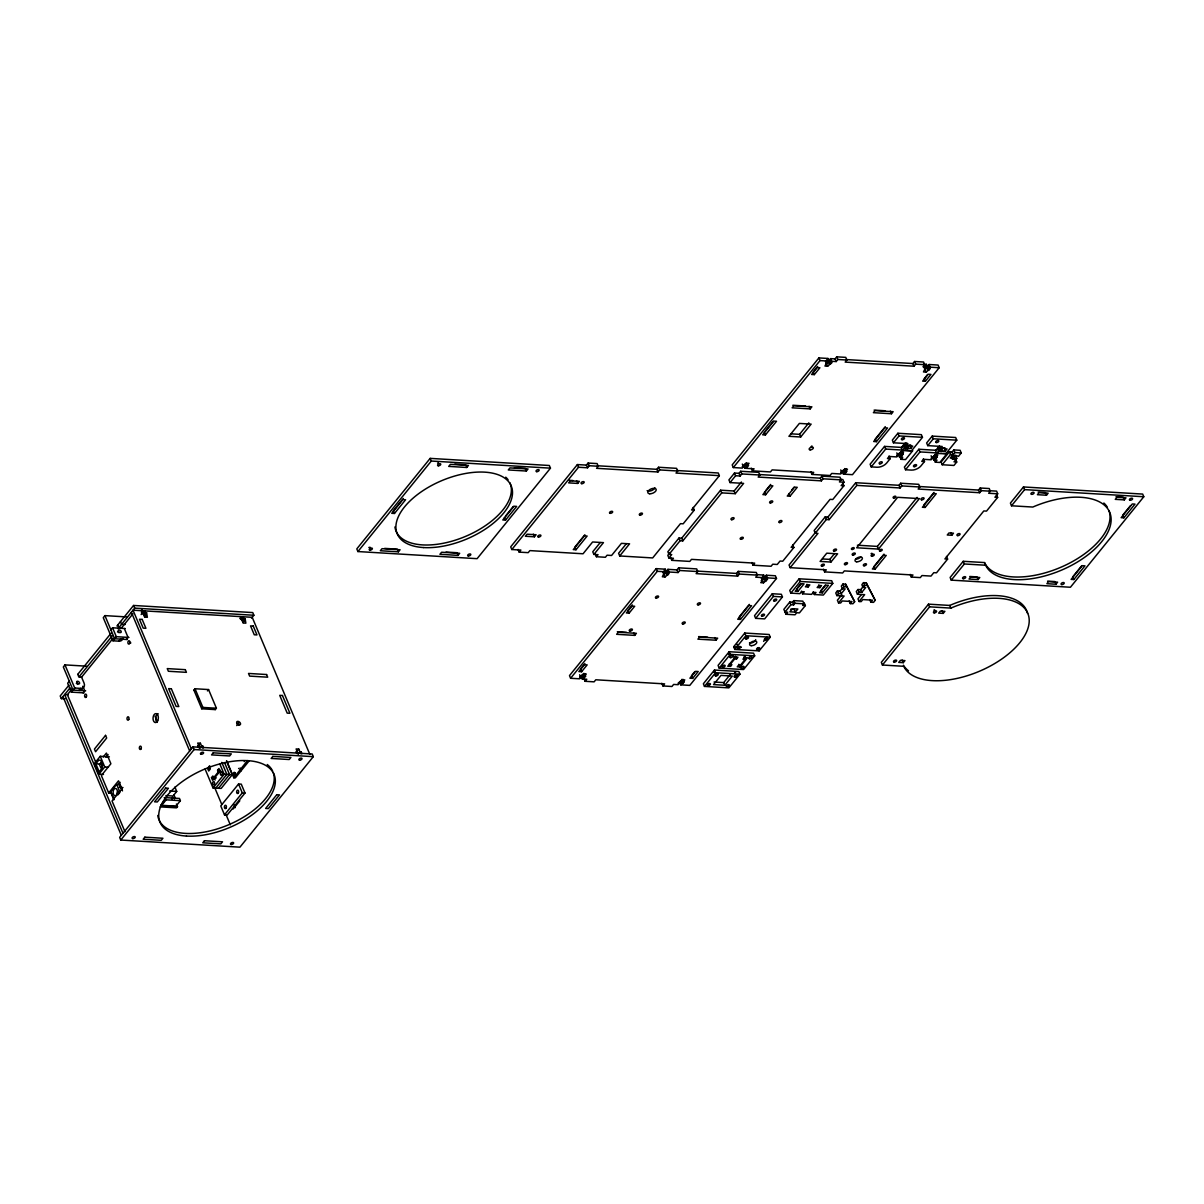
<?xml version="1.0" encoding="UTF-8"?>
<svg xmlns="http://www.w3.org/2000/svg" width="1204" height="1204" viewBox="0 0 1204 1204"><rect width="100%" height="100%" fill="white"/><g stroke="black" fill="none" stroke-linecap="round" stroke-linejoin="round"><path stroke-width="1.5" d="M240.123 767.926L240.755 771.207M86.658 666.188L64.986 664.894L63.315 666.956L73.038 690.073L85.68 690.825M126.586 616.915L104.929 615.62L103.258 617.682L112.98 640.799L118.85 641.16A7.314 4.53 39 0 0 122.718 638.572M69.29 681.178L67.635 683.24L71.367 692.134L84.009 692.887M110.903 629.858L112.574 627.796L125.216 628.548M68.929 685.196L60.2 695.972L61.329 698.651L65.046 698.862M78.019 673.999L111.039 633.274M116.938 625.99L133.569 605.462L252.75 612.58L253.878 615.259L251.516 618.179M61.329 698.651L70.058 687.875M79.148 676.663L112.153 635.938M118.052 628.669L134.697 608.14L253.878 615.259M72.044 688.914L67.364 694.693L96.154 763.17M81.405 677.37L113.01 638.391M121.198 628.292L132.891 613.859M71.367 692.134L74.708 688.011L80.578 688.372A7.314 4.53 39 0 0 84.009 682.939L81.586 677.16L78.877 676.994L77.748 674.33M112.98 640.799L116.306 636.69L128.948 637.443M80.578 688.372L78.907 690.419A7.314 4.53 39 0 0 82.775 686.476M118.85 641.16L120.505 639.098A7.314 4.53 39 0 0 123.124 638.496M141.139 614.567L142.809 612.505L142.057 610.729L133.027 610.187L191.346 748.918M242.034 620.346L240.138 618.329L241.312 618.389L240.559 616.614L144.676 610.895L143.005 612.941L144.661 617.125L147.37 617.291L146.602 612.731L143.758 614.717L146.602 612.731M146.241 614.627L144.57 616.674L145.744 616.749L144.931 614.792M83.106 692.827L84.777 690.78L82.91 686.325M126.375 639.444L128.045 637.398L124.313 628.503M109.398 756.834L100.263 756.293L94.424 763.486L98.909 774.157L103.484 774.443M95.808 763.803L98.879 760.025L100.73 760.431L102.596 764.886L102.235 768.032L99.18 771.794L95.808 763.803L100.76 764.088M103.228 757L106.419 753.072L110.903 763.742L101.347 775.526L108.676 792.954L111.385 793.12M105.937 757.165L108.074 754.532M98.909 774.157L104.748 766.963L108.405 767.189M309.804 754.306L252.208 617.306L243.178 616.779L241.507 618.826L243.163 623.01L245.872 623.175L245.104 618.615L242.26 620.602L245.104 618.615M243.088 622.558L244.743 620.511M108.676 792.954L118.519 780.824L121.875 788.831L112.032 800.961L124.96 831.723M122.492 790.893L119.798 784.496L116.637 784.301L110.527 791.856L113.883 799.847M193.919 690.118L195.033 688.748L208.563 689.561L216.419 708.238L215.305 709.607L201.76 708.795L193.919 690.118L195.229 691.156M117.947 785.038L120.129 782.329M117.962 794.821L119.994 792.307L116.637 784.301M207.464 690.93L208.563 689.561M201.76 708.795L202.874 707.425L216.419 708.238M193.016 746.871L119.632 837.382L120.761 840.046L239.942 847.164L313.311 756.654L312.197 753.99L193.016 746.871L194.13 749.535L120.761 840.046M430.159 458.378L356.79 548.889L357.919 551.552L477.1 558.671L550.469 468.16L549.34 465.496L430.159 458.378L431.288 461.042L357.919 551.552M198.72 745.276L200.391 743.214L201.519 745.893L199.849 747.94L197.682 743.064L200.391 743.214M202.332 747.85L203.506 747.91L202.693 745.953L199.849 747.94M403.34 498.471L393.332 510.812L394.461 513.476L391.751 513.31L402.873 499.6L405.582 499.765L394.461 513.476M160.779 805.25L165.234 799.772L164.301 797.545M166.137 799.817L161.682 805.31L175.95 806.168L180.404 800.675L179.471 798.448L165.204 797.605L166.137 799.817L180.404 800.675M174.896 787.07L176.732 791.419L173.015 796.01L165.881 795.588M236.721 725.576L239.069 722.686M209.33 767.505L210.083 769.296L208.698 771.011L207.57 768.333L209.707 765.714M176.371 804.016L177.5 806.695L176.552 807.854L160.057 806.861M217.563 770.199L218.947 768.483L220.061 771.147L212.611 780.342L211.498 777.679L212.882 775.963L213.635 777.739L218.3 771.975L221.009 772.14L220.272 770.364L217.563 770.199L218.3 771.975M398.404 551.823L400.074 549.761L382.014 548.678L380.344 550.74L398.404 551.823L397.29 549.144L384.648 548.392M466.776 467.483L468.446 465.421L450.386 464.338L448.716 466.399L466.776 467.483L465.647 464.804L454.826 464.157M205.101 769.07L213.033 787.943L224.14 774.232L232.267 774.714L226.502 760.988M215.742 788.108L226.849 774.383L221.807 762.388M218.451 788.259L229.558 774.548L224.516 762.538M232.267 774.714L221.16 788.424L213.033 787.943M226.713 760.943L233.802 777.799L247.467 760.567M249.228 760.762L235.337 777.889L233.802 777.799M238.558 783.985L220.768 805.927L224.501 814.822L227.21 814.988L244.999 793.045L241.267 784.15L238.558 783.985L242.29 792.879L224.501 814.822M233.14 809.013L239.807 800.795M297.132 751.161L298.803 749.099L299.931 751.763L298.261 753.824L296.094 748.933L298.803 749.099M458.002 555.375L459.657 553.313L441.612 552.245L439.942 554.291L458.002 555.375L456.873 552.711L446.037 552.064M526.359 471.035L528.029 468.973L509.969 467.904L508.314 469.951L526.359 471.035L525.245 468.371L514.409 467.724M300.744 753.719L301.918 753.794L301.105 751.838L298.261 753.824M505.499 516.08L513.28 506.478M505.514 520.113L516.636 506.402L513.927 506.237L502.805 519.947L505.514 520.113L504.386 517.449M597.319 465.752L656.857 469.319L658.513 467.257L676.573 468.341L677.702 471.005L659.641 469.921L657.971 471.983L596.582 468.311L598.237 466.264L597.124 463.585L588.094 463.058L586.423 465.105L577.393 464.563L510.692 546.857L511.82 549.521L520.85 550.062L519.18 552.124L518.051 549.445M511.82 549.521L578.522 467.242L587.552 467.784L589.223 465.722L598.237 466.264M534.441 536.803L536.096 534.742L527.066 534.2L525.411 536.262L534.441 536.803L533.312 534.14M577.709 483.421L579.38 481.359L570.35 480.817L568.679 482.879L577.709 483.421L576.581 480.742M584.873 534.757L574.865 547.098L575.994 549.761L573.285 549.596L584.407 535.885L587.116 536.051L575.994 549.761M600.209 542.583L592.759 551.748L593.888 554.427L598.042 554.668L596.371 556.73L595.258 554.066M593.888 554.427L603.445 542.628L592.609 541.981L583.052 553.78L529.88 550.604L528.21 552.651L519.18 552.124M677.702 471.005L676.031 473.067L719.375 475.655L718.246 472.991L676.708 470.508M626.246 543.862L618.585 553.298L619.714 555.962L652.673 557.934L680.456 523.65L683.165 523.815L694.287 510.105L693.158 507.426M619.714 555.962L629.557 543.832L621.43 543.35L611.587 555.48L607.072 555.21L605.401 557.271L596.371 556.73M719.375 475.655L691.578 509.939L694.287 510.105M831.723 362.735L830.549 362.66L829.436 359.996L830.609 360.071L831.723 362.735L827.66 366.227L824.951 366.061L826.757 362.434L829.044 361.14L827.916 358.461L818.901 357.919L732.183 464.894L733.296 467.558L742.326 468.1L743.44 466.731L742.326 464.067M733.296 467.558L820.014 360.598L829.044 361.14M765.383 430.927L773.179 421.34M817.636 366.483L813.197 371.961L814.31 374.625L811.601 374.474L817.17 367.611L819.879 367.777L814.31 374.625M741.438 482.006L734.139 491.006L720.594 490.194L681.69 538.203L678.981 538.037L667.859 551.748L668.988 554.412L671.697 554.577L668.912 558.009L667.799 555.345L669.65 553.057M696.83 571.072L736.562 573.435L738.218 571.388L756.278 572.457L757.406 575.136L739.346 574.052L737.676 576.114L696.138 573.631L697.808 571.569L696.695 568.905L678.635 567.821L676.964 569.883L667.934 569.341L666.82 570.711L667.949 573.375L669.123 573.45L665.059 576.942L662.351 576.791L664.066 573.149L666.354 571.855L665.225 569.176L656.195 568.634L569.477 675.61L570.606 678.273L579.636 678.815L580.749 677.446L579.621 674.782M758.926 474.511L820.27 478.184L821.941 476.122L840.001 477.205L841.114 479.869L823.054 478.801L821.399 480.847L758.189 477.07L759.859 475.023L758.731 472.344L740.686 471.276L739.015 473.322L734.5 473.052L728.932 479.914L730.06 482.578L743.605 483.391L735.268 493.685L721.723 492.872L682.818 540.867L680.109 540.701L668.988 554.412M765.398 434.975L776.52 421.265L773.811 421.099L762.689 434.81L765.398 434.975L764.284 432.311M826.817 359.83L827.916 358.461M570.606 678.273L657.324 571.313L666.354 571.855M730.06 482.578L735.614 475.731L740.129 476.001L741.799 473.94L759.859 475.023M745.035 468.266L747.323 466.956L746.209 464.292L745.035 464.217L743.921 465.602L745.035 468.266L754.065 468.807L752.395 470.854L751.281 468.19M826.546 363.563L829.375 361.576L830.504 364.24M829.436 359.996L830.534 358.626L835.049 358.897L836.72 356.835L845.75 357.377L846.879 360.041L845.208 362.103L914.002 366.212L915.672 364.15L924.702 364.692L923.573 362.028L914.558 361.486L912.888 363.548L845.945 359.544M584.903 663.585L580.463 669.078L581.577 671.742L578.868 671.576L584.437 664.728L587.146 664.894L581.577 671.742M632.431 604.965L627.991 610.443L629.105 613.122L626.396 612.956L631.965 606.094L634.674 606.259L629.105 613.122M746.254 462.712L747.368 465.376L749.038 463.329L746.329 463.164L742.266 466.655L743.44 466.731M830.549 362.66L831.663 361.29L836.178 361.561L837.849 359.499L846.879 360.041M747.323 466.956L748.542 465.451L747.368 465.376M670.643 557.663L671.757 560.342L673.427 558.28L668.912 558.009M664.111 570.545L665.225 569.176M584.647 673.503L581.126 676.302L582.254 678.966L586.769 679.237L585.099 681.298L583.985 678.635M663.931 574.278L666.775 572.291L667.904 574.955M582.254 678.966L585.761 676.166L584.587 676.091L583.473 673.427M584.587 676.091L586.258 674.029L583.549 673.879L579.576 677.37L580.749 677.446M667.949 573.375L669.063 572.005L678.093 572.547L679.748 570.5L697.808 571.569M810.202 408.893L811.872 406.832L793.812 405.763L792.142 407.81L810.202 408.893L809.088 406.23M634.734 635.381L636.389 633.319L618.329 632.25L616.674 634.297L634.734 635.381L633.605 632.717M791.163 433.846L799.546 434.343L808.832 422.875M800.675 437.007L811.12 424.124L799.381 423.417L788.936 436.299L800.675 437.007L799.546 434.343M765.533 490.826L770.695 484.459M765.609 494.769L772.848 485.859L770.139 485.694L762.915 494.603L765.609 494.769L764.495 492.105M791.976 489.742L794.038 487.199M789.99 496.229L797.214 487.319L794.505 487.153L787.281 496.063L789.99 496.229L788.876 493.565M810.864 471.757L811.993 474.421L813.663 472.359L772.125 469.876L770.455 471.938L752.395 470.854M751.898 562.524L753.027 565.188L754.682 563.141L691.487 559.363L689.817 561.41L671.757 560.342M661.809 683.285L662.922 685.949L664.593 683.887L595.799 679.778L594.129 681.84L585.099 681.298M924.702 364.692L923.032 366.753L927.547 367.024L926.433 364.345L923.423 364.165M925.319 365.715L926.433 364.345M757.406 575.136L755.736 577.183L764.766 577.724L763.637 575.061L756.413 574.624M845.84 468.672L842.333 471.471L843.447 474.135L852.477 474.677L939.195 367.717L938.082 365.053L929.052 364.511L927.938 365.881L929.052 368.544L930.225 368.62L926.162 372.111L923.453 371.946L925.259 368.319L927.547 367.024M925.048 369.447L929.112 365.956L927.938 365.881M840.738 469.936L841.852 472.615L840.738 473.985L831.723 473.443L830.053 475.505L811.993 474.421M891.472 413.755L893.127 411.693L875.082 410.609L873.412 412.671L891.472 413.755L890.343 411.076M843.447 474.135L846.969 471.336L845.795 471.261L844.666 468.597M845.795 471.261L847.45 469.199L844.741 469.048L840.678 472.54L841.852 472.615M929.052 368.544L930.165 367.175L939.195 367.717M762.538 576.43L763.637 575.061M841.114 479.869L839.444 481.931L843.959 482.202L842.845 479.538L839.835 479.358M885.286 426.667L875.278 439.008L876.407 441.672L873.698 441.507L884.805 427.796L887.514 427.962L876.407 441.672M927.592 374.489L924.251 378.598L925.364 381.262L922.655 381.111L928.224 374.248L930.933 374.414L925.364 381.262M683.15 679.387L679.643 682.186L680.757 684.85L689.787 685.392L776.505 578.432L775.376 575.768L766.346 575.226L765.232 576.596L766.361 579.259L767.535 579.335L763.471 582.826L760.762 582.661L762.433 580.614L761.259 580.539L764.766 577.724M762.343 580.162L766.406 576.671L765.232 576.596M715.989 640.227L717.659 638.18L699.599 637.097L697.929 639.158L715.989 640.227L714.86 637.563M843.959 482.202L841.19 485.633L843.899 485.784L842.77 483.12M680.757 684.85L684.263 682.051L683.089 681.976L681.976 679.312M683.089 681.976L684.76 679.914L682.051 679.763L678.078 683.255L679.252 683.33L678.138 684.7L673.623 684.429L671.952 686.491L662.922 685.949M766.361 579.259L767.475 577.89L776.505 578.432M792.744 544.84L793.872 547.504L782.75 561.214L780.041 561.049L777.257 564.48L772.742 564.209L771.087 566.271L753.027 565.188M843.899 485.784L832.777 499.509L830.068 499.344L791.163 547.338L793.872 547.504M694.858 671.591L691.517 675.715L692.631 678.379L689.922 678.213L695.491 671.365L698.2 671.516L692.631 678.379M749.324 604.393L739.316 616.734L740.445 619.413L737.736 619.247L748.843 605.537L751.552 605.702L740.445 619.413M918.908 486.491L978.536 490.058L980.206 487.996L989.236 488.538L990.35 491.202L981.32 490.66L979.65 492.722L918.17 489.05L919.841 486.988L918.712 484.324L900.652 483.24L898.997 485.302L855.743 482.714L827.946 516.998L825.237 516.847L814.13 530.558L815.243 533.221L817.952 533.387L790.155 567.671L789.041 565.007L815.68 532.153M902.609 447.482L884.549 446.398L870.101 464.232L871.214 466.896L877.084 467.242A7.314 3.747 -22.8 0 0 886.565 463.149L890.177 458.679L889.064 456.015M815.243 533.221L826.365 519.511L829.074 519.677L856.857 485.393L900.11 487.966L901.781 485.919L919.841 486.988M906.221 445.706L910.736 445.044L910.013 445.931L912.722 446.097L911.052 448.144L905.634 448.761L906.371 447.873L905.242 445.194L903.436 445.089L901.209 447.828L902.338 450.507L911.368 451.048L922.475 437.323L921.361 434.659L897.883 433.259L892.33 440.107L893.443 442.786L907.891 443.644L906.221 445.706L905.107 443.027L906.913 443.147M871.214 466.896L885.677 449.077L912.752 450.687L905.528 459.597L901.013 459.326L899.9 456.662M893.443 442.786L899.012 435.923L922.475 437.323M772.306 593.738L754.517 615.68L755.63 618.344L764.66 618.886L782.449 596.943L781.336 594.279L772.306 593.738L773.419 596.401L755.63 618.344M714.469 670.041L703.362 683.752L704.475 686.415L728.856 687.875L739.978 674.165L738.85 671.501L714.469 670.041L715.597 672.705L704.475 686.415M729.172 651.71L718.066 665.421L719.179 668.1L743.56 669.544L754.682 655.834L753.553 653.17L729.172 651.71L730.301 654.374L719.179 668.1M733.657 646.774L744.764 633.048L769.145 634.508L770.274 637.172L759.152 650.897L734.771 649.438L733.657 646.774L741.152 647.21M734.771 649.438L745.893 635.727L770.274 637.172M905.242 445.194L904.52 446.097L909.938 445.48L911.052 448.144M899.523 457.084L901.811 455.789L900.682 453.11L898.41 454.42L899.523 457.084L902.684 457.279L901.013 459.326M896.799 452.885L897.928 455.548L896.814 456.918L889.139 456.466L887.468 458.528L890.177 458.679M902.338 450.507L904.565 447.753L906.371 447.873M813.197 591.856L814.325 594.52L823.34 595.062L832.792 583.413L831.678 580.734L799.17 578.793L789.719 590.457L790.847 593.12L799.877 593.662L801.533 591.6L804.242 591.766L802.586 593.828L801.458 591.164M734.756 658.814L730.076 664.578L731.881 664.683L730.497 666.399L727.788 666.233L735.238 657.053L737.947 657.203L736.562 658.919L734.756 658.814L733.627 656.15M900.742 451.545L901.856 454.209L903.527 452.147L900.818 451.982L896.754 455.488L897.928 455.548M901.811 455.789L903.03 454.284L901.916 451.605M790.847 593.12L800.299 581.472L832.792 583.413M797.831 587.462L800.886 583.699M714.032 682.021L723.694 682.593L730.091 674.722M743.109 659.039L745.246 656.421M797.921 591.39L804.046 583.85L801.337 583.684L795.212 591.224L797.921 591.39L796.807 588.726M805.371 605.567L802.662 605.401L803.941 603.821L802.812 601.157L793.782 600.615L792.503 602.196L789.794 602.03L783.849 609.374L786.016 614.266L795.046 614.792L796.717 612.746L799.426 612.896L805.371 605.567L804.242 602.903M745.141 659.431L740.46 665.195L738.654 665.09L737.269 666.805L739.978 666.971L747.428 657.775L744.719 657.61L743.335 659.325L745.141 659.431L744.012 656.767M724.823 685.257L732.273 676.076L720.985 675.399L713.536 684.594L724.823 685.257L723.694 682.593M803.941 603.821L794.911 603.294L793.632 604.859L790.923 604.709L784.978 612.038L787.687 612.204L786.016 614.266M936.908 450.326L918.863 449.258L904.4 467.077L905.528 469.741L911.398 470.102A7.314 3.747 -22.8 0 0 920.879 465.993L924.491 461.538L923.363 458.859M763.592 641.371L766.933 637.247M822.588 558.957L829.812 559.393L834.267 553.9M808.14 586.965L809.81 584.918L807.101 584.753L805.431 586.815L808.14 586.965L807.011 584.301M940.535 448.55L945.05 447.888L944.327 448.776L947.036 448.941L945.366 450.988L939.948 451.605L940.67 450.717L939.556 448.054L937.75 447.933L935.523 450.687L936.637 453.351L945.667 453.893L956.789 440.182L955.66 437.503L932.197 436.104L926.629 442.967L927.757 445.63L942.205 446.488L940.535 448.55L939.406 445.886M905.528 469.741L919.976 451.921L938.036 452.99M830.941 562.057L837.608 553.825L826.772 553.178L820.105 561.41L830.941 562.057L829.812 559.393M823.491 569.221L824.605 571.885L826.275 569.823L790.155 567.671M927.757 445.63L933.311 438.768L956.789 440.182M795.317 612.114L797.831 609.028L792.413 608.712L789.899 611.798L795.317 612.114L794.204 609.45L790.592 609.239M814.325 594.52L815.981 592.473L813.272 592.308L811.616 594.37L802.586 593.828M819.879 587.672L821.549 585.611L818.84 585.445L817.17 587.507L819.879 587.672L818.75 585.009M825.267 585.144L821.188 590.186L822.302 592.85L819.593 592.684L825.718 585.144L828.427 585.31L822.302 592.85M936.215 454.45L932.709 457.264L933.837 459.928L936.998 460.124L935.327 462.185L934.199 459.507M931.113 455.729L932.242 458.408L931.128 459.777L923.453 459.311L921.782 461.373L924.491 461.538M936.637 453.351L938.864 450.612L940.67 450.717M945.366 450.988L944.252 448.324L941.543 448.159L940.821 449.062L941.934 451.726M933.837 459.928L937.344 457.129L936.17 457.053L935.041 454.39M936.17 457.053L937.841 454.992L935.132 454.841L931.068 458.333L932.242 458.408M951.882 455.533L952.996 458.212L950.287 458.047L951.958 455.985L955.389 455.262L958.459 456.376L961.244 452.945L960.115 450.281L953.794 449.905L952.138 451.952L949.429 451.801L941.092 462.08L942.205 464.744L953.944 465.451L956.729 462.02L955.6 459.356M842.078 588.636L840.121 591.044L837.412 590.878L835.757 592.925L836.87 595.604L844.094 596.025L838.541 602.888L837.412 600.224L841.867 594.731M849.151 600.916L850.28 603.595L852.989 603.746L854.644 601.699L845.69 584.181L842.981 584.015L841.31 586.077L842.439 588.741L845.148 588.906L841.25 593.707L838.541 593.542L836.87 595.604M942.205 464.744L950.543 454.465L953.252 454.63L954.922 452.569L961.244 452.945M842.439 588.741L844.094 586.679L846.803 586.845L854.644 601.699M857.399 545.216L877.355 546.405L917.087 497.387M956.729 462.02L954.019 461.854L956.789 458.438L955.675 455.759L953.147 456.542L954.26 459.221L952.274 459.1L952.996 458.212M878.469 549.084L919.389 498.606L897.627 497.312L856.706 547.775L878.469 549.084L877.355 546.405M954.26 459.221L956.789 458.438M883.992 554.141L873.984 566.482L875.097 569.146L872.388 568.995L883.51 555.27L886.219 555.435L875.097 569.146M934.018 492.421L924.01 504.777L925.124 507.441L922.414 507.275L933.536 493.565L936.245 493.73L925.124 507.441M863.599 586.062L860.679 589.659L857.97 589.508L856.3 591.555L857.429 594.219L864.638 594.656L859.084 601.518L857.97 598.839L861.296 594.731M869.709 599.547L870.823 602.211L873.532 602.376L875.203 600.314L866.233 582.811L863.524 582.646L861.853 584.708L862.982 587.371L865.691 587.537L861.793 592.338L859.084 592.172L857.429 594.219M862.982 587.371L864.653 585.31L867.362 585.475L875.203 600.314M850.28 603.595L851.95 601.533L842.288 600.962L840.618 603.008L838.541 602.888M870.823 602.211L872.494 600.164L862.832 599.577L861.161 601.639L859.084 601.518M910.164 574.398L911.277 577.062L912.948 575L844.335 570.907L842.665 572.969L824.605 571.885M951.792 535.268L953.463 533.206L948.948 532.951L947.277 534.997L951.792 535.268L950.663 532.604M990.35 491.202L988.68 493.264L997.71 493.806L996.596 491.127L989.372 490.705M997.71 493.806L994.94 497.237L997.649 497.387L996.521 494.724M946.494 556.444L947.608 559.107L936.501 572.818L933.792 572.652L931.008 576.084L921.978 575.542L920.307 577.604L911.277 577.062M997.649 497.387L986.527 511.113L983.818 510.947L944.914 558.942L947.608 559.107M1027.569 613.438A67.454 34.645 -22.8 0 0 949.76 605.431L928.48 604.167L881.313 662.351L882.427 665.014L903.722 666.294A67.454 34.645 -22.8 0 0 980.327 670.869A67.454 34.645 -22.8 0 0 1027.494 612.686A67.454 34.645 -22.8 0 0 950.889 608.11L929.593 606.831L882.427 665.014M1108.974 510.631A67.454 34.645 -22.8 0 1 1059.505 567.837A67.454 34.645 -22.8 0 1 984.511 562.569L963.23 561.305L950.122 577.468L951.25 580.132L1070.431 587.251L1143.8 496.74L1142.671 494.076L1023.49 486.958L1010.397 503.121L1011.51 505.785L1032.806 507.05A67.454 34.645 -22.8 0 1 1109.411 511.64A67.454 34.645 -22.8 0 1 1062.244 569.823A67.454 34.645 -22.8 0 1 985.64 565.233L964.344 563.969L951.25 580.132M1011.51 505.785L1024.619 489.622L1143.8 496.74M903.271 662.667L904.941 660.605L900.426 660.334L898.756 662.396L903.271 662.667L902.142 660.003M943.214 613.393L944.884 611.346L940.369 611.075L938.699 613.122L943.214 613.393L942.085 610.729M978.099 579.576L979.77 577.529L970.74 576.987L969.069 579.034L978.099 579.576L976.986 576.912L969.762 576.475M1046.472 495.235L1048.142 493.188L1039.112 492.647L1037.442 494.693L1046.472 495.235L1045.358 492.571L1038.134 492.135M1055.938 584.226L1057.594 582.179L1048.564 581.637L1046.908 583.684L1055.938 584.226L1054.809 581.562L1047.585 581.126M1124.31 499.886L1125.966 497.839L1116.936 497.297L1115.28 499.344L1124.31 499.886L1123.181 497.222L1115.957 496.785M1081.598 565.91L1072.704 576.882L1073.833 579.545L1071.124 579.38L1082.245 565.669L1084.954 565.835L1073.833 579.545M1130.526 505.575L1122.745 515.161L1123.859 517.84L1121.15 517.675L1132.272 503.964L1134.981 504.115L1123.859 517.84M792.834 405.251L805.476 406.004M874.089 410.112L884.925 410.76M943.454 453.321L947.066 453.532L939.842 462.456L935.327 462.185M901.856 454.209L903.03 454.284M431.288 461.042L550.469 468.16M569.357 480.321L572.969 480.531M666.82 570.711L667.994 570.786M773.419 596.401L782.449 596.943M617.351 631.739L626.381 632.281M698.606 636.6L707.636 637.142M142.809 612.505L141.636 612.445L143.532 614.461M730.301 654.374L754.682 655.834M125.141 624.515L121.589 624.304L120.475 621.625M121.514 627.886L118.805 627.72L117.691 625.057M715.597 672.705L739.978 674.165M127.278 639.505L114.636 638.752L104.929 615.62M68.267 694.753L64.655 694.527L122.974 833.258M213.996 708.569L215.305 709.607M198.81 745.727L197.637 745.652L198.449 747.609L199.623 747.684M201.519 745.893L202.693 745.953M297.222 751.612L296.049 751.537L296.861 753.493L298.035 753.569M299.931 751.763L301.105 751.838M194.13 749.535L313.311 756.654M207.57 768.333L210.279 768.498M211.498 777.679L216.344 777.904M242.29 792.879L244.999 793.045M119.377 787.341L122.989 787.566M169.613 790.998L176.732 791.419M160.99 805.702L177.5 806.695M1023.49 486.958L1024.619 489.622M929.052 364.511L930.165 367.175M980.206 487.996L981.32 490.66M927.893 367.461L929.006 370.125M978.536 490.058L979.65 492.722M926.719 367.386L927.832 370.049M924.01 367.22L926.162 372.111M953.794 449.905L954.922 452.569M914.558 361.486L915.672 364.15M953.869 455.654L954.983 458.318M952.138 451.952L953.252 454.63M912.888 363.548L914.002 366.212M949.429 451.801L950.543 454.465M941.543 448.159L942.657 450.838M937.75 447.933L938.864 450.612M932.197 436.104L933.311 438.768M984.511 562.569L985.64 565.233M934.996 455.97L936.125 458.634M933.822 455.895L934.951 458.558M918.863 449.258L919.976 451.921M963.23 561.305L964.344 563.969M907.229 445.314L908.343 447.978M906.507 446.202L907.62 448.881M903.436 445.089L904.565 447.753M897.883 433.259L899.012 435.923M899.508 453.05L900.637 455.714M900.652 483.24L901.781 485.919M884.549 446.398L885.677 449.077M949.76 605.431L950.889 608.11M898.997 485.302L900.11 487.966M836.72 356.835L837.849 359.499M835.049 358.897L836.178 361.561M830.534 358.626L831.663 361.29M828.201 361.501L829.33 364.165M928.48 604.167L929.593 606.831M825.492 361.335L827.66 366.227M818.901 357.919L820.014 360.598M855.743 482.714L856.857 485.393M844.621 470.177L845.735 472.841M843.447 470.102L844.561 472.766M821.941 476.122L823.054 478.801M866.233 582.811L867.362 585.475M820.27 478.184L821.399 480.847M863.524 582.646L864.653 585.31M860.679 589.659L861.793 592.338M827.946 516.998L829.074 519.677M857.97 589.508L859.084 592.172M825.237 516.847L826.365 519.511M845.69 584.181L846.803 586.845M842.981 584.015L844.094 586.679M840.121 591.044L841.25 593.707M837.412 590.878L838.541 593.542M799.17 578.793L800.299 581.472M745.035 464.217L746.149 466.896M740.686 471.276L741.799 473.94M793.782 600.615L794.911 603.294M739.015 473.322L740.129 476.001M792.503 602.196L793.632 604.859M789.794 602.03L790.923 604.709M734.5 473.052L735.614 475.731M734.139 491.006L735.268 493.685M766.346 575.226L767.475 577.89M765.187 578.176L766.316 580.84M764.013 578.101L765.142 580.764M761.304 577.935L763.471 582.826M720.594 490.194L721.723 492.872M738.218 571.388L739.346 574.052M736.562 573.435L737.676 576.114M758.038 648.219L759.152 650.897M744.764 633.048L745.893 635.727M658.513 467.257L659.641 469.921M738.85 664.292L739.978 666.971M656.857 469.319L657.971 471.983M735.433 656.255L736.562 658.919M681.69 538.203L682.818 540.867M678.981 538.037L680.109 540.701M729.383 663.735L730.497 666.399M678.635 567.821L679.748 570.5M676.964 569.883L678.093 572.547M667.934 569.341L669.063 572.005M665.601 572.216L666.73 574.895M662.892 572.066L665.059 576.942M656.195 568.634L657.324 571.313M681.915 680.892L683.044 683.556M680.742 680.817L681.87 683.481M588.094 463.058L589.223 465.722M586.423 465.105L587.552 467.784M577.393 464.563L578.522 467.242M583.413 675.008L584.542 677.671M582.239 674.932L583.368 677.596M243.178 616.779L243.93 618.555M195.033 688.748L202.874 707.425M197.336 696.168L199.443 701.179M219.82 763.938L224.14 774.232M233.922 804.603L235.216 807.658M144.676 610.895L145.428 612.67M213.8 776.881L215.14 780.057M214.312 786.694L221.792 804.483M226.051 814.656L230.325 824.815M133.569 605.462L134.697 608.14M131.356 612.249L189.675 750.98M155.015 716.184L157.167 721.316M112.574 627.796L116.306 636.69M173.903 794.775L175.302 798.101M64.986 664.894L74.708 688.011M100.263 756.293L104.748 766.963M111.039 792.307L113.898 799.125M62.984 696.589L121.303 835.32M118.609 791.811L117.751 791.209L117.42 792.924M713.987 672.449A1.686 0.873 -22.8 0 1 714.423 671.907M734.515 672.464A1.686 0.873 -22.8 0 1 735.629 672.419M728.631 654.374A1.686 0.873 -22.8 0 1 729.127 653.591M736.682 644.787A1.686 0.873 -22.8 0 1 737.269 644.29M755.676 639.67A3.823 1.956 -22.8 0 1 753.358 642.244A3.823 1.956 -22.8 0 1 749.46 642.876M223.237 774.804A1.686 1.008 -86.6 0 1 223.312 772.757M509.804 482.623A61.84 31.756 -22.8 0 1 462.065 537.797A61.84 31.756 -22.8 0 1 394.927 526.946M505.74 477.175A61.84 31.756 -22.8 0 1 508.088 479.749M438.422 462.863A1.686 0.873 -22.8 0 1 437.594 463.088M370.049 547.203A1.686 0.873 -22.8 0 1 368.845 547.444M273.278 772.637A61.84 31.756 -22.8 0 1 227.932 825.071A61.84 31.756 -22.8 0 1 159.184 820.255M158.552 818.72A61.84 31.756 -22.8 0 1 157.769 815.439M267.228 764.51A61.84 31.756 -22.8 0 1 272.646 771.117M908.508 670.824A67.454 34.645 -22.8 0 1 903.451 665.21M934.65 609.751A1.686 0.873 -22.8 0 1 933.852 610.097M1103.872 503.016A67.454 34.645 -22.8 0 1 1107.439 507.366M654.931 487.861A4.5 2.303 -22.8 0 1 651.304 490.675A4.5 2.303 -22.8 0 1 647.135 490.63M811.917 445.931A2.242 1.159 -22.8 0 1 811.12 446.609M860.74 556.925A3.928 2.017 -22.8 0 1 855.623 559.138M871.937 553.283A1.686 0.873 -22.8 0 1 871.109 553.509M117.525 631.98A1.686 1.038 39 0 1 118.97 632.717M76.288 683.375A1.686 1.038 39 0 1 77.643 684.384M240.333 617.14A1.686 0.873 -22.8 0 1 242.666 617.276A1.686 0.873 -22.8 0 1 240.243 618.751M141.485 611.497A1.686 0.873 -22.8 0 1 143.727 610.864A1.686 0.873 -22.8 0 1 143.667 612.189A1.686 0.873 -22.8 0 1 141.425 612.806M142.207 609.751A1.686 0.873 -22.8 0 1 141.41 610.097M171.615 798.613A1.701 1.053 39 0 1 172.368 798.839M236.676 723.499A2.242 1.4 39 0 1 238.738 725.305M235.397 775.346A1.52 0.903 -86.6 0 1 235.292 772.742M130.649 643.237A1.686 1.008 -86.6 0 1 130.619 642.364M157.227 722.385A4.5 2.664 -86.6 0 1 155.767 717.659A4.5 2.664 -86.6 0 1 158.221 713.791M119.587 786.98A5.222 3.1 -86.6 0 1 120.761 788.018M171.751 798.719A1.701 1.053 39 0 1 172.563 797.454A1.701 1.053 39 0 1 174.49 798.884M237.188 770.304L237.188 770.304M238.603 768.558L238.633 768.423M240.017 766.813L240.017 766.813M241.432 765.082L241.432 765.082M242.832 763.336L242.832 763.336M244.246 761.59L244.277 761.455M105.561 735.358L94.439 749.069L95.567 751.732L106.689 738.022L105.561 735.358M100.79 762.674L99.405 764.374L100.895 767.941L102.28 766.226L100.79 762.674M165.716 788.093L154.594 801.804L157.303 801.969L168.425 788.259L165.716 788.093M144.856 837.171L143.201 839.233L161.246 840.302L162.916 838.255L144.856 837.171M213.228 752.831L211.558 754.893L229.618 755.962L231.288 753.915L213.228 752.831M204.454 840.738L202.784 842.785L220.844 843.869L222.514 841.807L204.454 840.738M272.826 756.398L271.156 758.445L289.216 759.528L290.886 757.466L272.826 756.398M276.769 794.73L265.648 808.441L268.357 808.606L279.478 794.896L276.769 794.73M142.177 619.413L139.468 619.247L143.216 628.142L145.925 628.307L142.177 619.413M253.231 626.05L250.537 625.884L254.27 634.779L256.979 634.929L253.231 626.05M185.311 669.665L167.251 668.596L168.379 671.26L186.439 672.344L185.311 669.665M266.581 674.526L248.521 673.442L249.634 676.106L267.694 677.19L266.581 674.526M171.344 688.778L168.635 688.613L176.115 706.402L178.824 706.567L171.344 688.778M282.428 695.491L279.719 695.34L287.199 713.129L289.908 713.28L282.428 695.491M936.396 442.545A1.686 0.873 -22.8 0 0 938.834 441.085A1.686 0.873 -22.8 0 0 936.486 440.935A1.686 0.873 -22.8 0 0 936.396 442.545M914.167 466.67A1.686 0.873 -22.8 0 0 916.605 465.195A1.686 0.873 -22.8 0 0 914.257 465.06A1.686 0.873 -22.8 0 0 914.167 466.67M715.808 675.956A1.686 0.873 -22.8 0 0 718.231 674.481A1.686 0.873 -22.8 0 0 715.883 674.345A1.686 0.873 -22.8 0 0 715.808 675.956M734.771 677.084A1.686 0.873 -22.8 0 0 737.194 675.61A1.686 0.873 -22.8 0 0 734.846 675.474A1.686 0.873 -22.8 0 0 734.771 677.084M726.975 686.686A1.686 0.873 -22.8 0 0 729.413 685.211A1.686 0.873 -22.8 0 0 727.065 685.076A1.686 0.873 -22.8 0 0 726.975 686.686M708.027 685.558A1.686 0.873 -22.8 0 0 710.45 684.083A1.686 0.873 -22.8 0 0 708.102 683.947A1.686 0.873 -22.8 0 0 708.027 685.558M749.475 658.754A1.686 0.873 -22.8 0 0 751.898 657.294A1.686 0.873 -22.8 0 0 749.55 657.143A1.686 0.873 -22.8 0 0 749.475 658.754M741.679 668.355A1.686 0.873 -22.8 0 0 744.102 666.881A1.686 0.873 -22.8 0 0 741.769 666.745A1.686 0.873 -22.8 0 0 741.679 668.355M730.512 657.625A1.686 0.873 -22.8 0 0 732.935 656.15A1.686 0.873 -22.8 0 0 730.587 656.014A1.686 0.873 -22.8 0 0 730.512 657.625M722.731 667.227A1.686 0.873 -22.8 0 0 725.154 665.752A1.686 0.873 -22.8 0 0 722.806 665.616A1.686 0.873 -22.8 0 0 722.731 667.227M765.067 640.107A1.686 0.873 -22.8 0 0 767.49 638.632A1.686 0.873 -22.8 0 0 765.142 638.481A1.686 0.873 -22.8 0 0 765.067 640.107M757.286 649.693A1.686 0.873 -22.8 0 0 759.709 648.234A1.686 0.873 -22.8 0 0 757.361 648.083A1.686 0.873 -22.8 0 0 757.286 649.693M751.311 645.675A3.823 1.956 -22.8 0 0 756.804 642.334A3.823 1.956 -22.8 0 0 751.492 642.018A3.823 1.956 -22.8 0 0 751.311 645.675M746.104 638.963A1.686 0.873 -22.8 0 0 748.527 637.488A1.686 0.873 -22.8 0 0 746.179 637.352A1.686 0.873 -22.8 0 0 746.104 638.963M738.323 648.565A1.686 0.873 -22.8 0 0 740.746 647.09A1.686 0.873 -22.8 0 0 738.398 646.954A1.686 0.873 -22.8 0 0 738.323 648.565M762.087 616.207A1.686 0.873 -22.8 0 0 764.525 614.747A1.686 0.873 -22.8 0 0 762.177 614.597A1.686 0.873 -22.8 0 0 762.087 616.207M774.322 601.127A1.686 0.873 -22.8 0 0 776.746 599.652A1.686 0.873 -22.8 0 0 774.398 599.517A1.686 0.873 -22.8 0 0 774.322 601.127M226.171 807.974A1.686 1.008 -86.6 0 0 225.6 805.28A1.686 1.008 -86.6 0 0 224.456 807.598A1.686 1.008 -86.6 0 0 226.171 807.974M238.392 792.879A1.686 1.008 -86.6 0 0 237.835 790.185A1.686 1.008 -86.6 0 0 236.691 792.518A1.686 1.008 -86.6 0 0 238.392 792.879M222.108 774.639A1.686 1.008 -86.6 0 0 221.551 771.945A1.686 1.008 -86.6 0 0 220.407 774.262A1.686 1.008 -86.6 0 0 222.108 774.639M214.327 784.24A1.686 1.008 -86.6 0 0 213.77 781.546A1.686 1.008 -86.6 0 0 212.626 783.864A1.686 1.008 -86.6 0 0 214.327 784.24M423.612 547.564A61.84 31.756 -22.8 0 0 512.483 493.565A61.84 31.756 -22.8 0 0 426.472 488.433A61.84 31.756 -22.8 0 0 423.612 547.564M536.743 471.652A1.686 0.873 -22.8 0 0 539.166 470.177A1.686 0.873 -22.8 0 0 536.833 470.042A1.686 0.873 -22.8 0 0 536.743 471.652M438.331 465.782A1.686 0.873 -22.8 0 0 440.754 464.308A1.686 0.873 -22.8 0 0 438.406 464.157A1.686 0.873 -22.8 0 0 438.331 465.782M369.959 550.123A1.686 0.873 -22.8 0 0 372.382 548.648A1.686 0.873 -22.8 0 0 370.034 548.497A1.686 0.873 -22.8 0 0 369.959 550.123M468.371 555.992A1.686 0.873 -22.8 0 0 470.809 554.517A1.686 0.873 -22.8 0 0 468.461 554.382A1.686 0.873 -22.8 0 0 468.371 555.992M186.469 836.058A61.84 31.756 -22.8 0 0 275.325 782.058A61.84 31.756 -22.8 0 0 189.314 776.926A61.84 31.756 -22.8 0 0 186.469 836.058M299.6 760.145A1.686 0.873 -22.8 0 0 302.023 758.67A1.686 0.873 -22.8 0 0 299.676 758.535A1.686 0.873 -22.8 0 0 299.6 760.145M201.188 754.276A1.686 0.873 -22.8 0 0 203.611 752.801A1.686 0.873 -22.8 0 0 201.264 752.65A1.686 0.873 -22.8 0 0 201.188 754.276M132.816 838.601A1.686 0.873 -22.8 0 0 135.239 837.141A1.686 0.873 -22.8 0 0 132.891 836.991A1.686 0.873 -22.8 0 0 132.816 838.601M231.228 844.486A1.686 0.873 -22.8 0 0 233.651 843.011A1.686 0.873 -22.8 0 0 231.303 842.875A1.686 0.873 -22.8 0 0 231.228 844.486M902.097 439.701A1.686 0.873 -22.8 0 0 904.52 438.226A1.686 0.873 -22.8 0 0 902.172 438.09A1.686 0.873 -22.8 0 0 902.097 439.701M879.868 463.826A1.686 0.873 -22.8 0 0 882.291 462.351A1.686 0.873 -22.8 0 0 879.943 462.201A1.686 0.873 -22.8 0 0 879.868 463.826M894.241 662.125A1.686 0.873 -22.8 0 0 896.664 660.65A1.686 0.873 -22.8 0 0 894.316 660.514A1.686 0.873 -22.8 0 0 894.241 662.125M934.184 612.851A1.686 0.873 -22.8 0 0 936.607 611.391A1.686 0.873 -22.8 0 0 934.259 611.241A1.686 0.873 -22.8 0 0 934.184 612.851M1130.165 500.247A1.686 0.873 -22.8 0 0 1132.603 498.772A1.686 0.873 -22.8 0 0 1130.255 498.622A1.686 0.873 -22.8 0 0 1130.165 500.247M1031.662 494.362A1.686 0.873 -22.8 0 0 1034.085 492.887A1.686 0.873 -22.8 0 0 1031.738 492.737A1.686 0.873 -22.8 0 0 1031.662 494.362M1061.808 584.587A1.686 0.873 -22.8 0 0 1064.231 583.112A1.686 0.873 -22.8 0 0 1061.883 582.962A1.686 0.873 -22.8 0 0 1061.808 584.587M963.29 578.703A1.686 0.873 -22.8 0 0 965.713 577.228A1.686 0.873 -22.8 0 0 963.381 577.077A1.686 0.873 -22.8 0 0 963.29 578.703M640.046 515.131A1.686 0.873 -22.8 0 0 642.469 513.656A1.686 0.873 -22.8 0 0 640.122 513.506A1.686 0.873 -22.8 0 0 640.046 515.131M610.247 513.34A1.686 0.873 -22.8 0 0 612.67 511.866A1.686 0.873 -22.8 0 0 610.323 511.73A1.686 0.873 -22.8 0 0 610.247 513.34M538.489 537.044A1.686 0.873 -22.8 0 0 540.927 535.569A1.686 0.873 -22.8 0 0 538.579 535.434A1.686 0.873 -22.8 0 0 538.489 537.044M581.773 483.662A1.686 0.873 -22.8 0 0 584.196 482.187A1.686 0.873 -22.8 0 0 581.848 482.051A1.686 0.873 -22.8 0 0 581.773 483.662M649.769 493.775A4.5 2.303 -22.8 0 0 656.24 489.847A4.5 2.303 -22.8 0 0 649.979 489.486A4.5 2.303 -22.8 0 0 649.769 493.775M629.978 631.077A1.701 0.873 -22.8 0 0 632.416 629.602A1.701 0.873 -22.8 0 0 630.053 629.451A1.701 0.873 -22.8 0 0 629.978 631.077M682.879 623.973A1.64 0.843 -22.8 0 0 685.242 622.528A1.64 0.843 -22.8 0 0 682.954 622.393A1.64 0.843 -22.8 0 0 682.879 623.973M698.079 604.875A1.701 0.873 -22.8 0 0 700.517 603.4A1.701 0.873 -22.8 0 0 698.154 603.249A1.701 0.873 -22.8 0 0 698.079 604.875M656.18 598.057A1.701 0.873 -22.8 0 0 658.618 596.582A1.701 0.873 -22.8 0 0 656.255 596.447A1.701 0.873 -22.8 0 0 656.18 598.057M810.126 449.86A2.242 1.159 -22.8 0 0 813.347 447.903A2.242 1.159 -22.8 0 0 810.232 447.722A2.242 1.159 -22.8 0 0 810.126 449.86M856.751 561.801A3.928 2.017 -22.8 0 0 862.41 558.37A3.928 2.017 -22.8 0 0 856.932 558.039A3.928 2.017 -22.8 0 0 856.751 561.801M957.662 535.614A1.686 0.873 -22.8 0 0 960.085 534.155A1.686 0.873 -22.8 0 0 957.737 534.004A1.686 0.873 -22.8 0 0 957.662 535.614M921.662 499.826A1.686 0.873 -22.8 0 0 924.085 498.351A1.686 0.873 -22.8 0 0 921.737 498.215A1.686 0.873 -22.8 0 0 921.662 499.826M880.064 551.146A1.52 0.783 -22.8 0 0 882.231 549.822A1.52 0.783 -22.8 0 0 880.124 549.701A1.52 0.783 -22.8 0 0 880.064 551.146M893.759 498.05A1.52 0.783 -22.8 0 0 895.942 496.725A1.52 0.783 -22.8 0 0 893.819 496.605A1.52 0.783 -22.8 0 0 893.759 498.05M852.071 549.476A1.52 0.783 -22.8 0 0 854.253 548.151A1.52 0.783 -22.8 0 0 852.131 548.031A1.52 0.783 -22.8 0 0 852.071 549.476M845.103 564.661A1.686 0.873 -22.8 0 0 847.526 563.186A1.686 0.873 -22.8 0 0 845.178 563.051A1.686 0.873 -22.8 0 0 845.103 564.661M852.884 555.059A1.686 0.873 -22.8 0 0 855.307 553.584A1.686 0.873 -22.8 0 0 852.974 553.449A1.686 0.873 -22.8 0 0 852.884 555.059M834.131 551.101A1.686 0.873 -22.8 0 0 836.554 549.626A1.686 0.873 -22.8 0 0 834.221 549.491A1.686 0.873 -22.8 0 0 834.131 551.101M821.911 566.181A1.686 0.873 -22.8 0 0 824.334 564.721A1.686 0.873 -22.8 0 0 821.986 564.571A1.686 0.873 -22.8 0 0 821.911 566.181M871.846 556.203A1.686 0.873 -22.8 0 0 874.27 554.728A1.686 0.873 -22.8 0 0 871.922 554.577A1.686 0.873 -22.8 0 0 871.846 556.203M864.066 565.79A1.686 0.873 -22.8 0 0 866.489 564.33A1.686 0.873 -22.8 0 0 864.141 564.179A1.686 0.873 -22.8 0 0 864.066 565.79M731.686 519.707A1.686 0.873 -22.8 0 0 734.109 518.232A1.686 0.873 -22.8 0 0 731.761 518.096A1.686 0.873 -22.8 0 0 731.686 519.707M770.334 502.956A1.686 0.873 -22.8 0 0 772.757 501.496A1.686 0.873 -22.8 0 0 770.409 501.346A1.686 0.873 -22.8 0 0 770.334 502.956M779.53 522.566A1.686 0.873 -22.8 0 0 781.953 521.091A1.686 0.873 -22.8 0 0 779.605 520.956A1.686 0.873 -22.8 0 0 779.53 522.566M740.881 539.302A1.686 0.873 -22.8 0 0 743.304 537.827A1.686 0.873 -22.8 0 0 740.957 537.691A1.686 0.873 -22.8 0 0 740.881 539.302M118.398 631.182A1.686 1.038 39 0 0 120.912 632.461A1.686 1.038 39 0 0 119.948 630.143A1.686 1.038 39 0 0 118.398 631.182M76.785 682.502A1.686 1.038 39 0 0 79.298 683.782A1.686 1.038 39 0 0 78.335 681.479A1.686 1.038 39 0 0 76.785 682.502M236.797 723.032A2.242 1.4 39 0 0 240.153 724.733A2.242 1.4 39 0 0 238.859 721.647A2.242 1.4 39 0 0 236.797 723.032M141.094 748.843A1.686 1.008 -86.6 0 0 140.537 746.149A1.686 1.008 -86.6 0 0 139.393 748.467A1.686 1.008 -86.6 0 0 141.094 748.843M128.768 719.495A1.686 1.008 -86.6 0 0 128.196 716.801A1.686 1.008 -86.6 0 0 127.052 719.119A1.686 1.008 -86.6 0 0 128.768 719.495M86.372 696.83A1.686 1.008 -86.6 0 0 85.815 694.136A1.686 1.008 -86.6 0 0 84.671 696.454A1.686 1.008 -86.6 0 0 86.372 696.83M129.656 643.448A1.686 1.008 -86.6 0 0 129.084 640.754A1.686 1.008 -86.6 0 0 127.94 643.071A1.686 1.008 -86.6 0 0 129.656 643.448M157.709 720.805A4.5 2.664 -86.6 0 0 156.204 713.626A4.5 2.664 -86.6 0 0 153.164 719.811A4.5 2.664 -86.6 0 0 157.709 720.805M234.93 774.774A1.52 0.903 -86.6 0 0 234.434 772.351A1.52 0.903 -86.6 0 0 233.395 774.443A1.52 0.903 -86.6 0 0 234.93 774.774M116.908 794.294A3.657 2.167 -86.6 0 0 115.674 788.454A3.657 2.167 -86.6 0 0 113.206 793.481A3.657 2.167 -86.6 0 0 116.908 794.294"/></g></svg>
